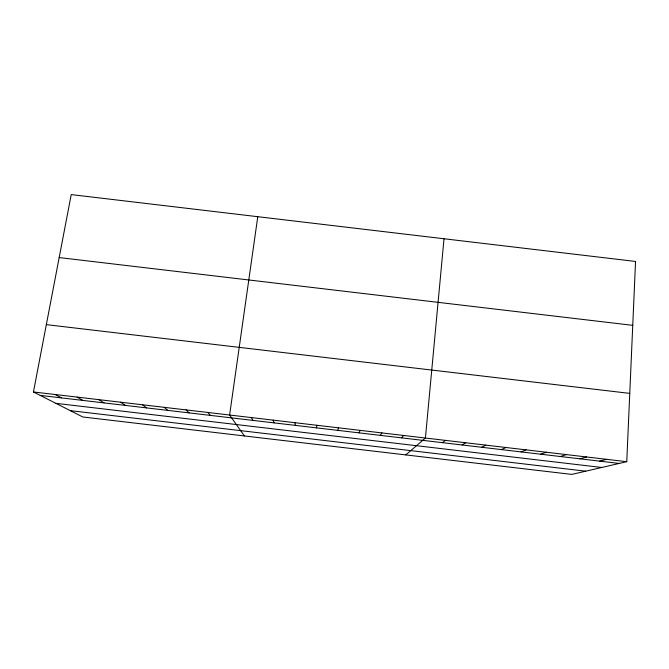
<?xml version="1.0" encoding="UTF-8"?>
<svg xmlns="http://www.w3.org/2000/svg" width="669" height="669" viewBox="0 0 669 669"><rect width="100%" height="100%" fill="white"/><g stroke="black" fill="none" stroke-linecap="round" stroke-linejoin="round"><path stroke-width="1" d="M316.604 427.876L316.671 425.25M626.761 461.694L635.55 261.454L71.232 194.595L33.45 391.967L82.78 416.971L571.819 474.405L626.761 461.694L33.45 391.967M444.015 238.766L425.409 438.028L405.799 454.903M257.782 216.697L229.609 415.014L244.411 435.954M337.837 430.368L338.43 427.809M359.061 432.86L360.181 430.368M380.285 435.36L381.924 432.918M401.5 437.852L403.666 435.477M442.385 442.652L445.562 440.394M462.053 444.969L465.708 442.769M481.713 447.277L485.853 445.136M501.365 449.585L505.998 447.502M521.017 451.893L526.135 449.869M540.669 454.201L546.264 452.236M560.313 456.517L566.392 454.602M579.956 458.825L586.521 456.969M599.591 461.133L606.641 459.327M40.215 395.396L619.226 463.433M55.895 403.34L601.766 467.472M70.278 410.632L585.751 471.185M59.173 257.565L632.749 325.343M46.337 324.632L629.763 393.389M55.259 394.526L61.506 397.896M77.069 397.093L82.78 400.397M98.878 399.652L104.063 402.897M120.679 402.211L125.337 405.397M142.472 404.778L146.603 407.898M164.265 407.337L167.869 410.398M186.049 409.896L189.126 412.89M207.833 412.455L210.384 415.39M251.385 417.573L252.89 420.383M273.153 420.132L274.131 422.883M294.912 422.691L295.372 425.375"/></g></svg>
